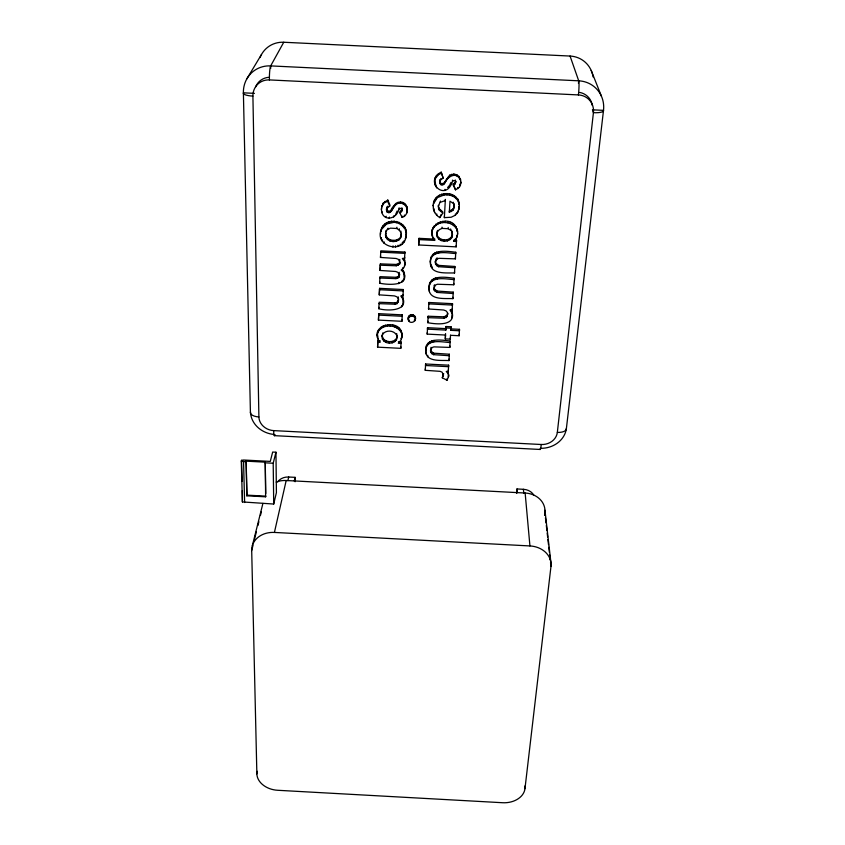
<?xml version="1.0" encoding="UTF-8"?>
<svg xmlns="http://www.w3.org/2000/svg" width="845" height="845" viewBox="0 0 845 845"><rect width="100%" height="100%" fill="white"/><g stroke="black" fill="none" stroke-linecap="round" stroke-linejoin="round"><path stroke-width="1.27" d="M455.075 183.946L455.74 181.326L455.075 183.946L453.279 185.087L455.518 189.84L459.395 187.167L460.863 182.002L460.43 185.33M430.337 262.087C429.894 248.25 447.153 251.145 455.751 252.264L455.74 253.563C447.501 253.141 431.225 249.074 430.337 262.087C429.82 275.026 446.403 272.586 454.515 273.03L454.853 266.46L438.481 265.362L435.629 262.985L435.365 261.02L435.576 264.316L438.439 266.693L454.842 267.791L454.853 266.46M455.941 226.682L457.546 232.016L455.941 226.682C447.311 212.951 422.933 227.337 434.911 240.402L418.962 239.61L418.708 244.976L456.173 246.856L456.511 240.202L453.871 240.064L453.86 241.353L456.511 241.48L456.511 240.202M456.173 246.856L456.173 245.557M455.74 182.488L455.297 179.974M453.86 241.353L455.413 239.79L455.413 238.501M444.385 216.404L444.364 217.64L451.156 217.249L455.381 215.19L455.381 213.954M435.312 262.341L436.992 259.056L438.914 258.316L455.413 258.866L455.413 257.545M455.518 189.84L453.279 183.925L455.075 182.784M434.362 286.275L434.414 284.902L434.203 288.726L437.034 291.05L453.226 292.138L453.226 293.521L436.992 292.433L434.15 290.099L433.886 288.166L435.555 284.966L437.457 284.237L453.776 284.776L453.786 283.413M428.964 287.923C428.521 274.234 445.632 277.16 454.103 278.237L454.103 279.6C445.991 279.23 429.915 275.111 428.964 287.923C428.521 300.672 444.924 298.158 452.899 298.644L453.226 292.138M455.941 227.939L454.42 226.164L454.43 224.918M454.452 195.818L457.768 199.082L459.3 204.575L457.779 200.286L454.441 197.012L454.452 195.818C446.361 190.442 432.386 195.058 433.295 206.064L433.358 204.849C432.608 210.078 435.312 215.052 439.833 217.63L442.769 213.151L442.801 211.915L439.242 208.747L438.566 207.183L439.199 209.961L442.769 213.151M454.515 273.03L454.525 271.678M452.899 298.644L452.909 297.25M453.849 175.211L453.849 174.059L449.762 175.137L443.762 183.376L441.111 183.618L439.865 182.129L441.069 184.78L443.731 184.548C446.403 177.598 455.962 170.225 460.536 180.207L459.088 176.51L456.786 174.757L453.849 174.059M453.818 207.701L452.867 209.243L449.35 211.028L449.329 212.253L452.857 210.468L454.219 205.715M454.42 226.164L452.519 224.685L452.529 223.439M427.876 321.258L427.802 322.695C436.421 324.364 456.289 326.36 451.948 311.573L450.649 309.619M451.938 312.999L449.984 310.062L452.17 310.178L452.181 308.763M452.857 210.468L452.867 209.243M452.445 316.178L451.948 311.573M452.508 303.672L452.497 305.077L428.806 303.883L428.88 302.478L452.508 303.672L452.17 310.178M453.279 185.087L453.279 183.925M453.807 208.916L454.018 203.825L454.018 205.029L453.205 202.177M445.568 333.585L445.304 338.898L450.343 339.151L450.353 337.683M450.903 330.342L450.913 328.885L459.479 329.328L459.49 330.775L450.903 330.342L451.05 326.772L446.002 326.508L445.843 330.089L427.464 329.149L427.538 327.702L445.875 328.631M451.79 237.625L452.117 231.139L452.497 234.984L451.79 237.625C448.653 242.695 439.801 242.314 437.245 236.864L436.907 232.893L437.604 230.368L436.854 234.16M451.05 326.772L451.029 328.219L445.98 327.955L446.002 326.508M454.441 197.012L452.265 195.913L452.276 194.72M440.034 180.735L440.076 179.573L439.717 182.045L440.826 179.647L443.192 178.232L441.217 172.158C423.292 180.893 445.727 203.064 452.519 181.263L452.519 180.101M452.107 232.407L450.586 228.963M449.318 354.224L449.297 355.724L433.485 354.657L430.718 352.439L430.454 350.612L432.07 347.559L433.929 346.872L449.825 347.422L450.142 341.031C441.977 340.049 425.193 337.039 425.669 350.358C425.384 362.653 441.322 359.97 448.991 360.583L449.318 354.224L433.538 353.157L430.781 350.95L430.982 347.327M449.825 347.422L449.836 345.943M451.589 175.422L451.6 174.271M451.367 211.577L451.378 210.352M450.142 341.031L450.132 342.51C442.326 342.288 426.725 338.021 425.669 350.358M448.632 376.352L448.22 372.328L448.632 376.352L447.016 380.239L442.294 377.799L443.572 373.67L442.294 377.799M448.199 373.86L446.244 371.399L448.304 371.504L448.325 369.983M450.026 239.653L450.047 238.374L451.8 236.346M448.621 365.177L448.611 366.688L425.531 365.505L425.605 363.994L448.621 365.177L448.304 371.504M452.519 224.685L450.364 223.587L450.374 222.341M450.955 183.629L450.966 182.457M448.991 360.583L449.012 359.083M447.185 316.495L447.66 313.136L447.185 316.495L444.185 318.248L428.077 317.657L428.14 316.231L444.216 316.822L447.206 315.069M449.751 176.288L449.762 175.137M447.016 380.239L447.037 378.697M452.265 195.913L449.783 195.195L449.804 194.001M450.575 230.22L448.177 228.71L448.199 227.453M448.843 187.263L450.448 183.365M448.441 177.598L448.463 176.447M446.097 317.678L446.118 316.241M447.428 240.909L447.449 239.621L450.047 238.374M450.364 223.587L447.956 222.869L447.977 221.622M444.185 318.248L444.216 316.822M443.192 376.5L443.224 374.958M447.089 179.626L447.111 178.475M449.783 195.195L446.994 194.857L447.026 193.663M447.956 222.869L445.283 222.541L445.315 221.295M446.139 181.305L446.171 180.154M444.966 190.495L444.998 189.322M445.199 182.964L445.23 181.802M444.28 241.205L444.312 239.927L441.196 239.304L438.787 237.783L437.298 235.597L436.907 232.893M433.717 202.335L433.654 203.539L437.309 197.645L444.174 194.92L444.195 193.737M431.879 232.924C432.048 227.284 437.277 223.08 442.632 222.605L442.674 221.358M443.731 184.548L443.762 183.376M441.164 240.582L441.196 239.304M437.562 231.625L439.368 229.639L441.988 228.393L442.019 227.136M442.22 185.013L442.252 183.851M400.9 346.851L400.773 348.341L377.557 347.158L377.905 340.757L380.334 340.884M378.433 320.107L378.782 313.664L402.252 314.858L401.914 321.301L378.433 320.107L378.782 313.664M401.586 295.549C410.564 311.013 388.182 311.372 378.803 308.721L379.151 302.235L395.28 302.827L397.182 302.246L398.671 299.109M378.961 303.63L395.133 304.221L397.034 303.64L398.523 300.503L398.164 298.306L396.865 296.806L394.457 295.898L379.247 294.863L379.606 288.346L403.329 289.539L402.98 296.067L400.783 295.951L402.801 298.908L403.382 302.13M404.449 276.875L402.822 270.125C411.441 286.275 389.471 285.209 379.627 283.212L379.986 276.664L396.157 277.287L398.101 276.79L399.653 274.213L399.083 277.128L396.009 278.639L379.796 278.016M399.505 275.565L397.911 272.343L395.703 271.488L380.039 270.453L380.398 263.872L396.442 264.453L399.706 262.869L399.812 259.426M380.208 265.203L396.294 265.784L399.569 264.2L400.034 262.689L398.407 259.362L396.168 258.486L380.461 257.44L380.82 250.849L404.913 252.053L404.554 258.644L402.326 258.538L404.501 261.253L404.998 264.158L404.628 259.933L403.181 258.126M377.905 340.757L377.557 347.158M379.606 288.346L379.247 294.863M380.398 263.872L380.039 270.453M440.192 223.08L440.234 221.834M440.562 211.44L440.604 210.215M441.608 195.406L441.65 194.213M437.34 278.913L437.393 277.561M436.992 292.433L437.034 291.05M438.745 239.072L438.787 237.783M440.826 179.647L440.868 178.485M443.192 178.232L441.217 172.158M439.833 217.63L441.048 214.609M438.523 208.409L438.418 205.303L438.375 206.518L440.425 201.057M438.439 266.693L438.481 265.362M438.808 252.887L438.851 251.578M441.069 184.78L441.111 183.618M436.992 259.056L437.045 257.746M439.326 196.315L439.368 195.121M439.199 209.961L439.242 208.747M440.266 184.21L440.308 183.038M435.186 291.525L435.238 290.141M437.245 236.864L437.298 235.597M436.675 253.278L436.728 251.968M437.963 223.957L438.006 222.71M433.485 354.657L433.538 353.157M433.812 341.834L433.865 340.355M436.622 265.763L436.664 264.432M431.732 353.791L431.784 352.291M434.15 290.099L434.203 288.726M435.576 264.316L435.629 262.985M435.788 260.408L435.84 259.077M435.238 279.294L435.291 277.942M430.718 352.439L430.781 350.95M435.935 225.245L435.988 223.999M434.837 254.113L434.89 252.803M437.309 197.645L437.361 196.452M431.763 342.193L431.816 340.715M436.717 215.211L436.77 213.986M434.594 181.686L435.122 178.865L438.418 174.672L438.46 173.531M400.773 348.341L401.111 341.94L398.417 341.803M429.989 342.964L430.052 341.486M436.559 187.875L434.647 180.524M433.411 280.107L433.474 278.755M433.506 238.681L433.559 237.403M431.753 281.406L431.806 280.044M436.4 176.531L436.442 175.38M434.256 226.83L434.309 225.583M433.147 255.433L433.21 254.123M435.661 199.325L435.714 198.131M434.446 201.29L434.499 200.085M427.686 356.77L427.76 355.27M428.362 344.19L428.436 342.711M434.636 212.549L433.58 208.314L433.517 209.528M434.964 239.124L419.057 238.332L418.708 244.976M445.304 338.898L445.547 335.053L427.2 334.113L427.274 332.655M431.985 234.942L431.943 231.657M432.228 230.674L432.281 229.407M447.639 314.562L447.322 312.396L446.065 310.907L443.678 310.009L428.542 308.974L428.605 307.569M429.376 291.62L429.038 286.55M429.767 284.29L429.83 282.927M430.749 265.869L430.401 260.767M431.151 258.38L431.214 257.06M435.122 178.865L435.175 177.714M432.534 236.853L432.587 235.575M434.985 185.023L435.038 183.851M433.02 228.646L433.073 227.389M443.54 375.201L442.083 372.17L440.076 371.335L425.278 370.321L425.352 368.8M426.07 353.875L425.743 348.879M426.44 346.915L426.514 345.436M425.278 370.321L425.605 363.994M427.2 334.113L427.538 327.702M427.802 322.695L428.14 316.231M428.542 308.974L428.88 302.478M444.364 217.64L445.368 199.388L445.347 200.582L440.393 202.261M449.329 212.253L449.984 201.184L453.205 203.381M445.843 330.089L445.98 327.955M450.343 339.151L450.522 335.127M453.776 284.776L454.103 278.237M455.413 258.866L455.751 252.264M450.586 335.307L459.162 335.74L459.479 329.328M415.296 319.452C417.113 313.579 407.079 313.094 408.219 319.125C408.79 325.103 417.514 322.04 415.191 316.769M415.096 318.195L414.462 315.681M414.969 320.699L415.075 319.273L414.251 320.287M418.962 239.61L419.057 238.332M414.367 317.107L413.258 316.326L413.363 314.9M408.219 319.125L409.36 316.854L411.948 316.019L412.054 314.593M410.554 316.188L410.659 314.762M409.149 321.47L409.265 320.033M408.536 317.868L408.653 316.442M408.42 320.382L408.336 317.688M409.36 316.854L409.476 315.428M401.111 341.94L400.974 343.408L398.28 343.271L400.921 340.26L401.745 337.102L401.048 338.792M401.903 333.215L401.903 336.764C403.73 316.368 365.991 324.364 380.155 342.352L377.715 342.225M401.776 334.683L401.333 331.293M402.579 305.51L403.509 300.736M402.252 314.858L402.125 316.283L378.592 315.09M401.914 321.301L402.04 319.864M401.713 306.862L401.85 305.446M403.329 289.539L403.192 290.923L379.416 289.719M402.98 296.067L403.107 294.673M402.801 298.908L402.928 297.514M401.195 332.75L400.308 329.518M402.685 271.467L401.185 270.051L403.963 267.559L404.818 264.633M400.171 330.976L398.703 329.36L398.84 327.913M403.699 280.17L404.575 275.523M404.311 274.878L404.449 273.537M404.913 252.053L404.776 253.363L380.63 252.148M396.389 339.859L397.15 335.972L396.389 339.859C393.316 344.559 385.066 344.084 382.479 339.141L382.046 336.637L382.838 332.856M404.554 258.644L404.692 257.334M404.501 261.253L404.628 259.933M402.875 281.427L403.012 280.065M403.73 273.083L403.857 271.731M516.57 493.353L516.992 488.959L523.414 489.297A12.823 10.89 -4.2 0 1 533.945 495.36M406.213 231.646L406.213 235.417C409.212 219.626 382.531 215.475 380.831 231.541L381.803 228.013M398.703 329.36L396.896 327.997L397.034 326.55M402.79 268.911L402.928 267.58M381.021 230.273C374.821 247.057 404.005 254.239 406.001 236.632L405.209 238.892M397.002 337.44L396.717 333.617M401.766 282.441L401.903 281.079M398.101 302.457L398.248 301.052M406.086 232.914L405.621 229.312M394.752 341.718L394.9 340.239L396.527 338.391M406.857 208.007L406.984 206.793C402.421 197.149 393.083 204.099 390.548 211.007L387.929 211.239L386.545 208.578L386.957 211.905L388.901 212.697L390.379 212.232C393.58 208.123 396.284 200.487 403.076 203.803C408.895 206.423 408.388 215.739 402.114 217.418L399.801 212.782L399.949 211.556L402.315 209.021L401.555 211.662L399.801 212.782M397.034 303.64L397.182 302.246M396.896 327.997L394.847 326.983L394.995 325.536M403.836 242.219L403.963 240.941L402.262 242.758L402.135 244.036M398.164 298.306L398.301 296.912M406.867 213.014L406.984 206.793M407.258 210.901L407.385 209.687M399.157 273.685L399.294 272.333M392.291 342.859L392.439 341.38L394.9 340.239M399.083 277.128L399.22 275.776M398.65 283.698L398.798 282.336M405.494 230.569L404.554 227.147M395.133 304.221L395.28 302.827M397.953 278.142L398.101 276.79M399.569 264.2L399.706 262.869M578.445 83.338L578.709 80.814L570.058 56.055L283.751 42.25A26.755 25.223 56.5 0 0 260.038 57.534M398.322 265.235L398.46 263.904M404.428 228.403L402.885 226.407L403.012 225.161M405.389 205.525L405.515 204.31M394.847 326.983L392.566 326.328L392.714 324.881M404.29 216.278L404.428 215.042M396.009 278.639L396.157 277.287M400.498 237.963L401.28 233.896C402.389 244.691 383.324 243.666 385.711 233.114L385.964 237.244M389.281 343.123L389.45 341.644L392.439 341.38M400.107 245.504L400.245 244.205M402.885 226.407L400.995 224.717L401.132 223.471M377.736 332.074L377.546 333.532C378.951 328.187 384.908 325.621 390.041 326.012L390.2 324.575M402.114 217.418L402.252 216.183M401.143 235.163L400.857 231.086M544.581 515.249L544.877 512.63A21.685 18.326 -4.1 0 0 525.146 493.026L286.191 480.509A21.621 18.263 11.7 0 0 276.199 482.094M397.9 246.497L398.037 245.208M398.798 240.086L400.636 236.684M403.076 203.803L403.213 202.599M396.294 265.784L396.442 264.453M539.913 449.022A9.696 0.919 -86.9 0 0 541.244 444.502A14.809 12.928 -7.3 0 0 557.33 432.408L593.422 112.691L592.736 110.779M386.313 342.552L386.482 341.074L384.126 339.69L382.648 337.673L382.225 335.169M400.72 232.343L399.199 230.051L399.336 228.794M402.178 210.236L401.85 207.701M401.555 211.662L401.692 210.437M400.995 224.717L398.882 223.481L399.03 222.235M387.464 326.064L387.633 324.617M540.842 448.304A24.516 21.442 -7.4 0 0 566.414 428.278L603.51 110.357A28.719 27.114 -44.7 0 0 578.709 80.814L270.675 65.899A28.656 26.945 51.4 0 0 243.392 92.823L250.426 412.814M400.16 203.127L400.298 201.923M383.947 341.169L384.126 339.69M395.492 247.046L395.64 245.758M396.273 241.374L396.421 240.096L398.946 238.808M252.951 545.543L251.694 550.549L256.869 773.883A20.671 15.316 7.9 0 0 277.635 790.276L502.68 802.729A20.734 15.358 -0.4 0 0 524.967 788.67L550.972 566.435L550.528 562.59M381.496 208.229C380.757 221.686 396.294 220.725 398.967 209.042L399.115 207.817M399.199 230.051L396.78 228.488L396.939 227.231M385.098 326.487L385.267 325.05M382.479 339.141L382.648 337.673M398.882 223.481L396.558 222.679L396.706 221.432M393.073 241.681L393.231 240.402L396.421 240.096M397.942 203.328L398.09 202.124M382.943 327.29L383.123 325.843M392.893 247.141L393.052 245.842M396.136 204.184L396.294 202.98M381.613 229.27L386.587 223.967L394.013 222.319L394.171 221.073M381 328.462L381.179 327.015M395.481 214.894L397.129 211.007M377.926 339.077L377.451 334.187L377.261 335.645M393.685 217.028L393.844 215.792M379.416 329.941L379.606 328.483M377.398 337.377L377.588 335.919M389.904 241.057L390.073 239.779L387.654 238.248L386.144 235.977M378.264 331.631L378.454 330.173M394.879 205.451L395.027 204.247M391.32 222.415L391.478 221.168M393.59 207.437L393.749 206.222M392.693 209.085L392.851 207.859M387.485 239.526L387.654 238.248M391.795 210.701L391.964 209.475M378.803 308.721L378.993 307.316M385.531 234.382L386.345 230.326L386.165 231.583L388.035 228.182M388.837 222.953L389.006 221.717M390.379 212.232L390.548 211.007M405.875 237.91L406.339 234.149M379.627 283.212L379.817 281.85M389.228 218.306L389.397 217.07M387.411 207.447L387.591 206.233L386.661 208.514L389.714 206.064L389.883 204.86L387.802 200.054L383.165 203.201L381.306 209.444M388.901 212.697L389.07 211.472M387.76 212.465L387.929 211.239M383.894 243.106L384.074 241.818M386.587 223.967L386.767 222.721M380.461 257.44L380.651 256.13M386.957 211.905L387.137 210.68M389.714 206.064L387.623 201.258L387.802 200.054M386.492 211.018L386.672 209.792M384.559 225.425L384.739 224.178M382.352 241.121L382.542 239.832M385.996 217.514L386.176 216.278M381.275 238.945L381.465 237.667M382.848 227.231L383.038 225.974M380.514 234.033L380.704 232.776M381.961 205.472L381.771 206.687L385.109 201.385M458.993 209.549L459.353 205.853L458.201 211.725L455.381 215.19M382.986 204.405L383.165 203.201M381.771 212.697L381.961 211.472M401.618 338.57L402.04 335.307M404.692 265.964L405.125 262.827M455.413 239.79L457.303 236.262L457.631 233.04M256.869 773.883L257.355 771.305M294.292 480.995L295.085 477.351L288.694 477.013A12.791 10.858 11.8 0 0 277.688 481.935M386.376 209.792L386.83 207.3M287.881 480.657L288.694 477.013M251.694 550.549A23.111 19.034 11.2 0 1 274.414 532.434L286.191 480.509M273.717 504.042L276.41 492.624L275.956 452.223L272.66 452.054L270.284 461.402L243.666 460.018L241.543 460.314L241.3 461.127L242.399 501.93L273.717 504.042L273.199 463.24L275.956 452.223M448.188 376.733L448.653 374.821M254.514 539.268L256.384 531.748M257.947 525.484L258.887 521.724M260.45 515.461L261.39 511.7M265.626 496.807L265.795 496.131L246.983 495.149L246.793 495.825L265.626 496.807L265.245 462.162L246.138 461.159L246.793 495.825M252.37 545.616L262.922 503.409M451.6 318.09L452.455 314.752M382.046 336.637L382.658 334.314C385.795 329.677 393.928 330.163 396.569 335.074M242.399 501.93L242.346 490.565M274.984 434.52A9.665 1.088 -87.2 0 1 273.685 430.612A14.766 12.865 15.1 0 1 258.897 416.944L252.908 96.098A17.312 16.277 50.8 0 1 269.397 79.916A11.629 1.394 -89.1 0 1 270.675 65.899L283.751 42.25M460.419 184.157L459.395 187.167M246.793 78.934L261.485 54.502M447.628 187.537L448.864 186.09M452.519 181.263L453.987 180.524L455.297 181.136M398.967 209.042L400.414 208.314L401.713 208.916M387.855 229.439L390.422 228.161L396.78 228.488M438.418 174.672L441.174 173.299M384.929 202.589L387.623 201.258M444.312 239.927L447.449 239.621M441.988 228.393L448.177 228.71M442.632 222.605L445.283 222.541M444.174 194.92L446.994 194.857M269.397 79.916L578.434 94.925A17.354 16.382 -44.1 0 1 593.422 112.691A11.196 2.788 4.4 0 0 603.51 110.357L592.398 109.818M254.44 93.362L243.392 92.823A11.154 2.767 0.9 0 0 252.908 96.098M273.685 430.612L541.244 444.502M274.308 435.65L540.251 449.466M241.3 461.127L245.948 461.814M265.077 462.817L273.199 463.24M274.414 532.434L529.931 545.944A23.185 19.118 -3.5 0 1 550.972 566.435M390.041 326.012L392.566 326.328M394.013 222.319L396.558 222.679M386.482 341.074L389.45 341.644M390.073 239.779L393.231 240.402M411.948 316.019L413.258 316.326M430.813 264.538L432.482 267.643M591.194 70.441L601.408 96.161M460.525 179.045L460.884 183.164M544.951 510.222L551.067 563.921M544.877 512.63L545.162 515.186M545.447 517.753L546.028 522.875M546.324 525.442L546.905 530.565M547.19 533.121L547.634 536.966M547.919 539.532L548.5 544.655M548.796 547.211L549.377 552.334M549.662 554.901L550.243 560.024M525.146 493.026L529.931 545.944M523.414 489.297L523.742 493.015M516.992 488.959L517.288 492.677M439.759 180.883L439.822 183.291M524.798 786.061L524.967 788.67M457.546 230.748L457.641 234.308M459.289 203.36L459.363 207.067M243.561 461.687L244.617 502.511M241.543 460.314L242.103 481.365M246.138 461.159L246.983 495.149M265.245 462.162L265.752 493.522M270.675 65.899L270.706 68.424M459.088 176.51L459.099 177.661M458.761 201.11L458.772 202.314M459.152 334.282L459.162 335.74M458.201 210.5L458.201 211.725M457.747 187.495L457.758 188.667M457.768 199.082L457.779 200.286M457.303 236.262L457.303 234.994L456.564 238.089M295.085 477.351L295.095 481.745M456.997 212.38L456.997 213.605M456.987 228.625L456.987 229.893M456.786 174.757L456.786 175.908M456.311 197.286L456.311 198.49M578.709 80.814A11.672 1.172 -85.3 0 1 578.434 94.925M566.414 428.278A9.813 4.542 6.1 0 1 557.33 432.408M570.058 56.055A26.818 25.361 -50.1 0 1 593.084 76.927M273.938 434.436A24.442 21.347 15.2 0 1 250.542 412.867M258.897 416.944A9.781 4.521 -0.7 0 1 250.5 411.927M255.581 86.982A17.196 16.171 51.3 0 1 268.636 77.317M579.681 92.422A17.227 16.266 -44.7 0 1 592.313 105.456"/></g></svg>
